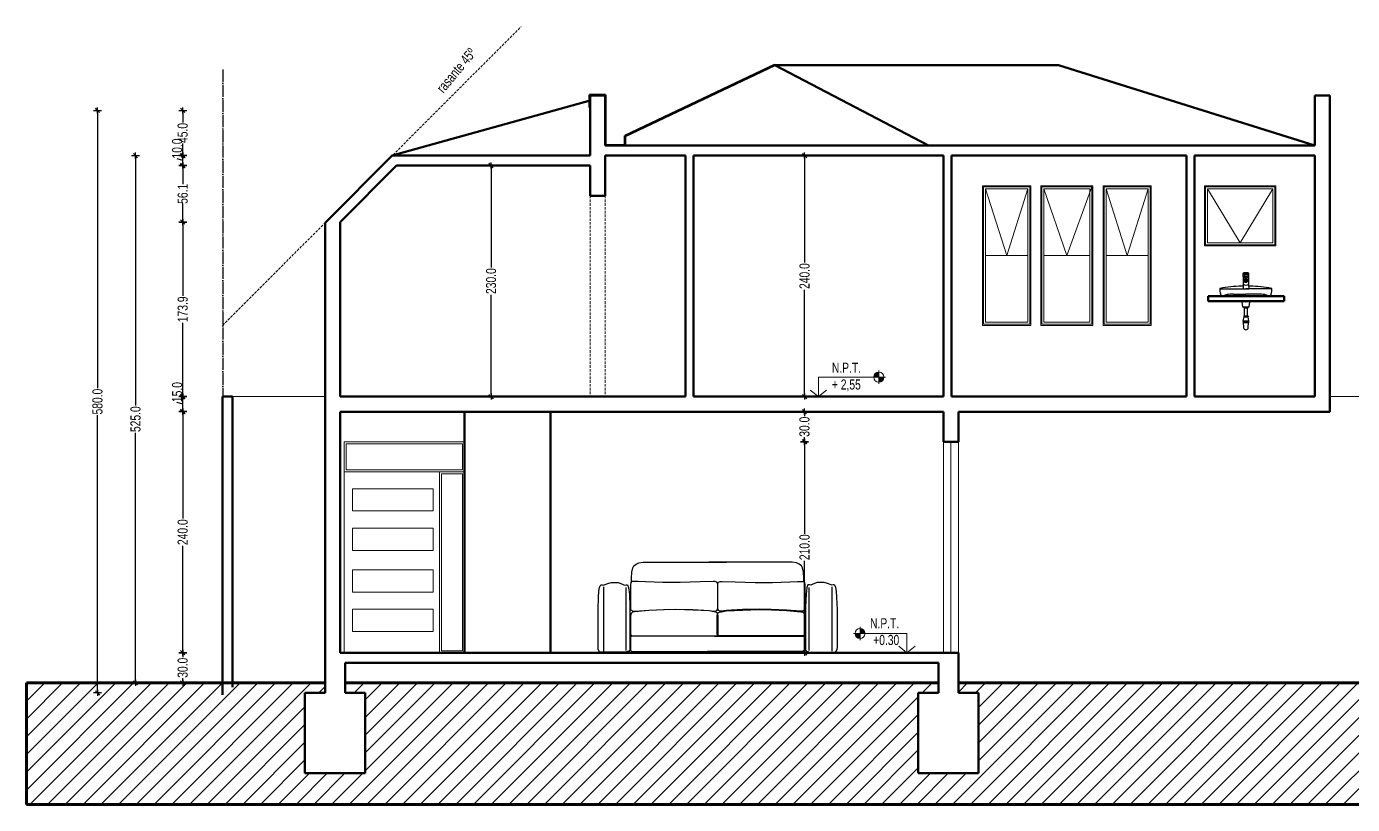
# Model space of a CAD drawing. Header units: centimetres. Extents: x 56177 to 99483, y 493 to 15482.
# Drawn here: x 73899 to 75220, y 5048 to 5823 of the extents above; entities that cross this region are included whole.
import ezdxf

# ---------------------------------------------------------------- set-up
doc = ezdxf.new("R2010")
doc.units = ezdxf.units.CM
doc.header["$MEASUREMENT"] = 0
doc.linetypes.add('ACAD_ISO04W100', pattern=[30, 24, -3, 0, -3])
doc.linetypes.add('HIDDEN', pattern=[0.375, 0.25, -0.125])
for name, color, linetype, lineweight in [('0.1', 253, 'Continuous', 13), ('0.1 COTAS', 52, 'Continuous', 13), ('0.15 PROYECCIONES', 6, 'HIDDEN', 15), ('0.15 TEXTOS', 212, 'Continuous', 20), ('0.2 VENTANAS', 2, 'Continuous', 20), ('0.5 MUROS', 1, 'Continuous', 50), ('0.8 TERRENO', 5, 'Continuous', 80)]:
    doc.layers.add(name, color=color, linetype=linetype, lineweight=lineweight)
doc.layers.add('0.10 EJES', color=120, linetype='ACAD_ISO04W100')
doc.layers.add('010_BLOQUES', color=250, linetype='Continuous')
doc.layers.add('0.12 MOBILIARIO BLOQUES', color=251, linetype='Continuous', lineweight=13, true_color=0x616161)
doc.layers.add('COLOR_ NARANJO', color=2, linetype='Continuous', true_color=0xffff14)
doc.styles.add('NICOLAS 2', font='swisscl.ttf')
doc.dimstyles.new('NICO CMS PEQUEÑAS', dxfattribs={"dimtxt": 10, "dimasz": 2, "dimexe": 0.18, "dimexo": 0.0625, "dimgap": 0.09, "dimtad": 0, "dimdec": 1, "dimzin": 0, "dimdsep": 46, "dimtxsty": 'NICOLAS 2', "dimblk": 'CRUZ2', "dimcen": 0.09, "dimse1": 1, "dimse2": 1, "dimclrd": 256, "dimclrt": 2, "dimadec": 0, "dimazin": 0, "dimtfac": 1, "dimtdec": 1, "dimtofl": 0, "dimtmove": 1, "dimatfit": 2, "dimldrblk": 'CRUZ2', "dimfxl": 1, "dimtolj": 1, "dimtzin": 0, "dimarcsym": 0})

# ---------------------------------------------------------------- blocks, each defined once
blk = doc.blocks.new('CRUZ2')
at = {"layer": 'COLOR_ NARANJO', "color": 8}
for p, q in [((-1.5, 0), (1.5, 0)), ((0, 2), (0, -2))]:
    blk.add_line(p, q, dxfattribs=at)
at = {"layer": 'COLOR_ NARANJO', "color": 4}
blk.add_lwpolyline([(-1.06, -1.06), (0, 0), (1.06, 1.06)], dxfattribs=at)
blk = doc.blocks.new('*D541')
at = {"layer": '0.1 COTAS', "lineweight": -2, "transparency": 16777216}
for p, q in [((74054.8, 5197.1), (74054.8, 5194.5)), ((74054.8, 5171.1), (74054.8, 5173.7))]:
    blk.add_line(p, q, dxfattribs=at)
at = {"layer": 'Defpoints', "color": 0, "transparency": 16777216}
for p in [(74054.8, 5199.1), (74211.6, 5199.1), (74196.6, 5169.1)]:
    blk.add_point(p, dxfattribs=at)
at = {"layer": '0.1 COTAS', "lineweight": -2, "transparency": 16777216, "xscale": 2, "yscale": 2, "zscale": 2}
for p, rotation in [((74054.8, 5199.1), 90), ((74054.8, 5169.1), 270)]:
    blk.add_blockref('CRUZ2', p, dxfattribs=dict(at, rotation=rotation))
at = {"layer": '0.1 COTAS', "color": 2, "transparency": 16777216, "insert": (74054.8, 5184.1), "char_height": 10, "attachment_point": 5, "rotation": 90, "style": 'NICOLAS 2'}
blk.add_mtext('\\A1;30.0', dxfattribs=at)
blk = doc.blocks.new('*D542')
at = {"layer": '0.1 COTAS', "lineweight": -2, "transparency": 16777216}
for p, q in [((74054.8, 5437.1), (74054.8, 5332.6)), ((74054.8, 5201.1), (74054.8, 5305.5))]:
    blk.add_line(p, q, dxfattribs=at)
at = {"layer": 'Defpoints', "color": 0, "transparency": 16777216}
for p in [(74054.8, 5439.1), (74211.6, 5439.1), (74211.6, 5199.1)]:
    blk.add_point(p, dxfattribs=at)
at = {"layer": '0.1 COTAS', "lineweight": -2, "transparency": 16777216, "xscale": 2, "yscale": 2, "zscale": 2}
for p, rotation in [((74054.8, 5439.1), 90), ((74054.8, 5199.1), 270)]:
    blk.add_blockref('CRUZ2', p, dxfattribs=dict(at, rotation=rotation))
at = {"layer": '0.1 COTAS', "color": 2, "transparency": 16777216, "insert": (74054.8, 5319.1), "char_height": 10, "attachment_point": 5, "rotation": 90, "style": 'NICOLAS 2'}
blk.add_mtext('\\A1;240.0', dxfattribs=at)
blk = doc.blocks.new('*D543')
at = {"layer": '0.1 COTAS', "lineweight": -2, "transparency": 16777216}
for p, q in [((74049.3, 5448.2), (74049.3, 5448.4)), ((74054.8, 5446.6), (74049.3, 5448.2)), ((74054.8, 5441.1), (74054.8, 5452.1))]:
    blk.add_line(p, q, dxfattribs=at)
at = {"layer": 'Defpoints', "color": 0, "transparency": 16777216}
for p in [(74054.8, 5454.1), (74211.6, 5454.1), (74211.6, 5439.1)]:
    blk.add_point(p, dxfattribs=at)
at = {"layer": '0.1 COTAS', "lineweight": -2, "transparency": 16777216, "xscale": 2, "yscale": 2, "zscale": 2}
for p, rotation in [((74054.8, 5454.1), 90), ((74054.8, 5439.1), 270)]:
    blk.add_blockref('CRUZ2', p, dxfattribs=dict(at, rotation=rotation))
at = {"layer": '0.1 COTAS', "color": 2, "transparency": 16777216, "insert": (74049.3, 5458.6), "char_height": 10, "attachment_point": 5, "rotation": 90, "style": 'NICOLAS 2'}
blk.add_mtext('\\A1;15.0', dxfattribs=at)
blk = doc.blocks.new('*D544')
at = {"layer": '0.1 COTAS', "lineweight": -2, "transparency": 16777216}
for p, q in [((74054.8, 5625.9), (74054.8, 5554.4)), ((74054.8, 5456.1), (74054.8, 5527.6))]:
    blk.add_line(p, q, dxfattribs=at)
at = {"layer": 'Defpoints', "color": 0, "transparency": 16777216}
for p in [(74054.8, 5627.9), (74211.6, 5627.9), (74211.6, 5454.1)]:
    blk.add_point(p, dxfattribs=at)
at = {"layer": '0.1 COTAS', "lineweight": -2, "transparency": 16777216, "xscale": 2, "yscale": 2, "zscale": 2}
for p, rotation in [((74054.8, 5627.9), 90), ((74054.8, 5454.1), 270)]:
    blk.add_blockref('CRUZ2', p, dxfattribs=dict(at, rotation=rotation))
at = {"layer": '0.1 COTAS', "color": 2, "transparency": 16777216, "insert": (74054.8, 5541), "char_height": 10, "attachment_point": 5, "rotation": 90, "style": 'NICOLAS 2'}
blk.add_mtext('\\A1;173.9', dxfattribs=at)
blk = doc.blocks.new('*D545')
at = {"layer": '0.1 COTAS', "lineweight": -2, "transparency": 16777216}
for p, q in [((74054.8, 5682.1), (74054.8, 5665.5)), ((74054.8, 5629.9), (74054.8, 5646.5))]:
    blk.add_line(p, q, dxfattribs=at)
at = {"layer": 'Defpoints', "color": 0, "transparency": 16777216}
for p in [(74054.8, 5684.1), (74267.8, 5684.1), (74211.6, 5627.9)]:
    blk.add_point(p, dxfattribs=at)
at = {"layer": '0.1 COTAS', "lineweight": -2, "transparency": 16777216, "xscale": 2, "yscale": 2, "zscale": 2}
for p, rotation in [((74054.8, 5684.1), 90), ((74054.8, 5627.9), 270)]:
    blk.add_blockref('CRUZ2', p, dxfattribs=dict(at, rotation=rotation))
at = {"layer": '0.1 COTAS', "color": 2, "transparency": 16777216, "insert": (74054.8, 5656), "char_height": 10, "attachment_point": 5, "rotation": 90, "style": 'NICOLAS 2'}
blk.add_mtext('\\A1;56.1', dxfattribs=at)
blk = doc.blocks.new('*D546')
at = {"layer": '0.1 COTAS', "lineweight": -2, "transparency": 16777216}
for p, q in [((74049.3, 5690.7), (74049.3, 5690.9)), ((74054.8, 5689.1), (74049.3, 5690.7)), ((74054.8, 5686.1), (74054.8, 5692.1))]:
    blk.add_line(p, q, dxfattribs=at)
at = {"layer": 'Defpoints', "color": 0, "transparency": 16777216}
for p in [(74054.8, 5694.1), (74263.6, 5694.1), (74267.8, 5684.1)]:
    blk.add_point(p, dxfattribs=at)
at = {"layer": '0.1 COTAS', "lineweight": -2, "transparency": 16777216, "xscale": 2, "yscale": 2, "zscale": 2}
for p, rotation in [((74054.8, 5694.1), 90), ((74054.8, 5684.1), 270)]:
    blk.add_blockref('CRUZ2', p, dxfattribs=dict(at, rotation=rotation))
at = {"layer": '0.1 COTAS', "color": 2, "transparency": 16777216, "insert": (74049.3, 5701.1), "char_height": 10, "attachment_point": 5, "rotation": 90, "style": 'NICOLAS 2'}
blk.add_mtext('\\A1;10.0', dxfattribs=at)
blk = doc.blocks.new('*D547')
at = {"layer": '0.1 COTAS', "lineweight": -2, "transparency": 16777216}
for p, q in [((74054.8, 5737.1), (74054.8, 5727)), ((74054.8, 5696.1), (74054.8, 5706.1))]:
    blk.add_line(p, q, dxfattribs=at)
at = {"layer": 'Defpoints', "color": 0, "transparency": 16777216}
for p in [(74054.8, 5739.1), (74460.6, 5739.1), (74263.6, 5694.1)]:
    blk.add_point(p, dxfattribs=at)
at = {"layer": '0.1 COTAS', "lineweight": -2, "transparency": 16777216, "xscale": 2, "yscale": 2, "zscale": 2}
for p, rotation in [((74054.8, 5739.1), 90), ((74054.8, 5694.1), 270)]:
    blk.add_blockref('CRUZ2', p, dxfattribs=dict(at, rotation=rotation))
at = {"layer": '0.1 COTAS', "color": 2, "transparency": 16777216, "insert": (74054.8, 5716.6), "char_height": 10, "attachment_point": 5, "rotation": 90, "style": 'NICOLAS 2'}
blk.add_mtext('\\A1;45.0', dxfattribs=at)
blk = doc.blocks.new('*D548')
at = {"layer": '0.1 COTAS', "lineweight": -2, "transparency": 16777216}
for p, q in [((73969.9, 5737.1), (73969.9, 5462.6)), ((73969.9, 5161.1), (73969.9, 5435.5))]:
    blk.add_line(p, q, dxfattribs=at)
at = {"layer": 'Defpoints', "color": 0, "transparency": 16777216}
for p in [(73969.9, 5739.1), (74460.6, 5739.1), (74196.6, 5159.1)]:
    blk.add_point(p, dxfattribs=at)
at = {"layer": '0.1 COTAS', "lineweight": -2, "transparency": 16777216, "xscale": 2, "yscale": 2, "zscale": 2}
for p, rotation in [((73969.9, 5739.1), 90), ((73969.9, 5159.1), 270)]:
    blk.add_blockref('CRUZ2', p, dxfattribs=dict(at, rotation=rotation))
at = {"layer": '0.1 COTAS', "color": 2, "transparency": 16777216, "insert": (73969.9, 5449.1), "char_height": 10, "attachment_point": 5, "rotation": 90, "style": 'NICOLAS 2'}
blk.add_mtext('\\A1;580.0', dxfattribs=at)
blk = doc.blocks.new('*D549')
at = {"layer": '0.1 COTAS', "lineweight": -2, "transparency": 16777216}
for p, q in [((74007.8, 5692.1), (74007.8, 5445.1)), ((74007.8, 5171.1), (74007.8, 5418))]:
    blk.add_line(p, q, dxfattribs=at)
at = {"layer": 'Defpoints', "color": 0, "transparency": 16777216}
for p in [(74007.8, 5694.1), (74460.6, 5694.1), (74196.6, 5169.1)]:
    blk.add_point(p, dxfattribs=at)
at = {"layer": '0.1 COTAS', "lineweight": -2, "transparency": 16777216, "xscale": 2, "yscale": 2, "zscale": 2}
for p, rotation in [((74007.8, 5694.1), 90), ((74007.8, 5169.1), 270)]:
    blk.add_blockref('CRUZ2', p, dxfattribs=dict(at, rotation=rotation))
at = {"layer": '0.1 COTAS', "color": 2, "transparency": 16777216, "insert": (74007.8, 5431.6), "char_height": 10, "attachment_point": 5, "rotation": 90, "style": 'NICOLAS 2'}
blk.add_mtext('\\A1;525.0', dxfattribs=at)
blk = doc.blocks.new('*D552')
at = {"layer": '0.1 COTAS', "lineweight": -2, "transparency": 16777216}
for p, q in [((74674.3, 5407.1), (74674.3, 5317.6)), ((74674.3, 5201.1), (74674.3, 5290.5))]:
    blk.add_line(p, q, dxfattribs=at)
at = {"layer": 'Defpoints', "color": 0, "transparency": 16777216}
for p in [(74674.3, 5409.1), (74812.6, 5409.1), (74827.6, 5199.1)]:
    blk.add_point(p, dxfattribs=at)
at = {"layer": '0.1 COTAS', "lineweight": -2, "transparency": 16777216, "xscale": 2, "yscale": 2, "zscale": 2}
for p, rotation in [((74674.3, 5409.1), 90), ((74674.3, 5199.1), 270)]:
    blk.add_blockref('CRUZ2', p, dxfattribs=dict(at, rotation=rotation))
at = {"layer": '0.1 COTAS', "color": 2, "transparency": 16777216, "insert": (74674.3, 5304.1), "char_height": 10, "attachment_point": 5, "rotation": 90, "style": 'NICOLAS 2'}
blk.add_mtext('\\A1;210.0', dxfattribs=at)
blk = doc.blocks.new('*D553')
at = {"layer": '0.1 COTAS', "lineweight": -2, "transparency": 16777216}
for p, q in [((74674.3, 5692.1), (74674.3, 5587.6)), ((74674.3, 5456.1), (74674.3, 5560.5))]:
    blk.add_line(p, q, dxfattribs=at)
at = {"layer": 'Defpoints', "color": 0, "transparency": 16777216}
for p in [(74674.3, 5694.1), (74674.3, 5694.1), (74674.3, 5454.1)]:
    blk.add_point(p, dxfattribs=at)
at = {"layer": '0.1 COTAS', "lineweight": -2, "transparency": 16777216, "xscale": 2, "yscale": 2, "zscale": 2}
for p, rotation in [((74674.3, 5694.1), 90), ((74674.3, 5454.1), 270)]:
    blk.add_blockref('CRUZ2', p, dxfattribs=dict(at, rotation=rotation))
at = {"layer": '0.1 COTAS', "color": 2, "transparency": 16777216, "insert": (74674.3, 5574.1), "char_height": 10, "attachment_point": 5, "rotation": 90, "style": 'NICOLAS 2'}
blk.add_mtext('\\A1;240.0', dxfattribs=at)
blk = doc.blocks.new('*D554')
at = {"layer": '0.1 COTAS', "lineweight": -2, "transparency": 16777216}
for p, q in [((74362, 5682.1), (74362, 5582.6)), ((74362, 5456.1), (74362, 5555.5))]:
    blk.add_line(p, q, dxfattribs=at)
at = {"layer": 'Defpoints', "color": 0, "transparency": 16777216}
for p in [(74343.6, 5684.1), (74362, 5684.1), (74343.6, 5454.1)]:
    blk.add_point(p, dxfattribs=at)
at = {"layer": '0.1 COTAS', "lineweight": -2, "transparency": 16777216, "xscale": 2, "yscale": 2, "zscale": 2}
for p, rotation in [((74362, 5684.1), 90), ((74362, 5454.1), 270)]:
    blk.add_blockref('CRUZ2', p, dxfattribs=dict(at, rotation=rotation))
at = {"layer": '0.1 COTAS', "color": 2, "transparency": 16777216, "insert": (74362, 5569.1), "char_height": 10, "attachment_point": 5, "rotation": 90, "style": 'NICOLAS 2'}
blk.add_mtext('\\A1;230.0', dxfattribs=at)
blk = doc.blocks.new('FRONTE')
at = {"linetype": 'Continuous', "flags": 128}
for points in [[(-85.1, 70.1), (-85.1, 73.5), (-84.9, 79.5), (-83.9, 83.8), (-82.9, 85.8), (-80.5, 87.5), (-77.7, 88.7), (-73.6, 89.3), (9.4, 89.3)], [(86.5, 70.1), (86.5, 73.5), (86.3, 79.5), (85.3, 83.8), (84.3, 85.8), (81.9, 87.5), (79.1, 88.7), (75, 89.3), (-8, 89.3)], [(-113, 64.9), (-113, 0.8)], [(-90.4, 1.3), (-90.4, 64.3)], [(91.8, 1.3), (91.8, 64.3)], [(114.4, 64.9), (114.4, 0.8)], [(4.1, 15.7), (-84.8, 15.7), (-85.6, 15.5), (-86.3, 14.6), (-86.3, 2.8), (-86.1, 2), (-85.6, 0.9), (-84.6, 0.6), (-82.7, 0.4), (11, 0.4)], [(-2.7, 15.7), (86.2, 15.7), (87, 15.5), (87.7, 14.6), (87.7, 2.8), (87.5, 2), (87, 0.9), (86, 0.6), (84.1, 0.4), (-9.6, 0.4)]]:
    blk.add_lwpolyline(points, dxfattribs=at)
for points in [[(-90.7, -0.1), (-114.9, -0.1), (-116.9, 0.1), (-117.8, 1.1), (-118.3, 2.8), (-118.5, 4.5), (-118.5, 42.2), (-118, 54.3), (-117.8, 60.5), (-117.1, 64.1), (-116.3, 65.8), (-115.4, 66.8), (-114.4, 66.8), (-113.5, 66.5), (-112.5, 66.7), (-108.7, 68.2), (-105.5, 69.1), (-102, 69.2), (-98.3, 69.1), (-95.9, 68.2), (-93.3, 67), (-92.1, 66.5), (-90.6, 66.8), (-89.2, 66.7), (-88.2, 64.1), (-87.3, 57.4), (-86.8, 44.8), (-86.8, 5.7), (-86.8, 2.7), (-87.1, 1.5), (-87.8, 0.6), (-89, 0.3)], [(-3.7, 70.3), (-16.8, 69.7), (-36.6, 69.1), (-53.8, 69.2), (-71.2, 69.7), (-78.8, 70.1), (-83, 70.3), (-85.1, 70.1), (-85.8, 69.1), (-86.1, 66.7), (-86.1, 44.4), (-86, 42), (-85.3, 41.5), (-84.1, 40.5), (-82, 40.6), (-67.8, 41.7), (-52.7, 42.4), (-40.9, 42.7), (-24.1, 42.4), (-7.7, 41.3), (-2.9, 40.6), (-1.4, 40.6), (-0.2, 41.3), (0.7, 42.9), (0.7, 65.3), (0.7, 68.2), (-0.2, 69.6), (-1.7, 70.3)], [(5.2, 70.3), (18.2, 69.7), (38, 69.1), (55.2, 69.2), (72.6, 69.7), (80.2, 70.1), (84.4, 70.3), (86.5, 70.1), (87.2, 69.1), (87.5, 66.7), (87.5, 44.4), (87.4, 42), (86.7, 41.5), (85.5, 40.5), (83.4, 40.6), (69.2, 41.7), (54.1, 42.4), (42.3, 42.7), (25.5, 42.4), (9.1, 41.3), (4.3, 40.6), (2.8, 40.6), (1.6, 41.3), (0.7, 42.9), (0.7, 65.3), (0.7, 68.2), (1.6, 69.6), (3.1, 70.3)], [(92.2, -0.1), (116.3, -0.1), (118.4, 0.1), (119.2, 1.1), (119.7, 2.8), (119.9, 4.5), (119.9, 42.2), (119.4, 54.3), (119.2, 60.5), (118.5, 64.1), (117.7, 65.8), (116.8, 66.8), (115.8, 66.8), (114.9, 66.5), (113.9, 66.7), (110.1, 68.2), (106.9, 69.1), (103.5, 69.2), (99.7, 69.1), (97.3, 68.2), (94.7, 67), (93.5, 66.5), (92, 66.8), (90.6, 66.7), (89.6, 64.1), (88.7, 57.4), (88.2, 44.8), (88.2, 5.7), (88.2, 2.7), (88.6, 1.5), (89.2, 0.6), (90.4, 0.3)], [(1.2, 17.4), (1.2, 35.7), (0.9, 37.9), (0.2, 38.9), (-1.2, 39.6), (-3.1, 40.1), (-7.9, 40.8), (-24, 41.7), (-41.1, 42.2), (-52.9, 42), (-67.8, 41.2), (-82.2, 40), (-84.2, 39.5), (-85.4, 38.3), (-86, 36), (-86, 17.9), (-85.6, 16.7), (-84.6, 16.2), (-0.5, 16.2), (0.5, 16.7)], [(0.2, 17.4), (0.2, 35.7), (0.5, 37.9), (1.2, 38.9), (2.6, 39.6), (4.5, 40.1), (9.3, 40.8), (25.4, 41.7), (42.5, 42.2), (54.3, 42), (69.2, 41.2), (83.6, 40), (85.6, 39.5), (86.8, 38.3), (87.4, 36), (87.4, 17.9), (87, 16.7), (86, 16.2), (1.9, 16.2), (0.9, 16.7)]]:
    blk.add_lwpolyline(points, close=True, dxfattribs=at)
blk = doc.blocks.new('5-canapé 2pl-face')
at = {"linetype": 'Continuous'}
blk.add_blockref('FRONTE', (0, -0.4), dxfattribs=at)
blk = doc.blocks.new('*D576')
at = {"layer": '0.1 COTAS', "lineweight": -2, "transparency": 16777216}
for p, q in [((74674.2, 5437.1), (74674.2, 5434.5)), ((74674.2, 5411.1), (74674.2, 5413.7))]:
    blk.add_line(p, q, dxfattribs=at)
at = {"layer": 'Defpoints', "color": 0, "transparency": 16777216}
for p in [(74674.2, 5439.1), (74812.6, 5439.1), (74812.6, 5409.1)]:
    blk.add_point(p, dxfattribs=at)
at = {"layer": '0.1 COTAS', "lineweight": -2, "transparency": 16777216, "xscale": 2, "yscale": 2, "zscale": 2}
for p, rotation in [((74674.2, 5439.1), 90), ((74674.2, 5409.1), 270)]:
    blk.add_blockref('CRUZ2', p, dxfattribs=dict(at, rotation=rotation))
at = {"layer": '0.1 COTAS', "color": 2, "transparency": 16777216, "insert": (74674.2, 5424.1), "char_height": 10, "attachment_point": 5, "rotation": 90, "style": 'NICOLAS 2'}
blk.add_mtext('\\A1;30.0', dxfattribs=at)

msp = doc.modelspace()

# ---------------------------------------------------------------- hatches: boundary and pattern name
at = {"layer": '0.1'}
h = msp.add_hatch(dxfattribs=at)
h.set_pattern_fill('ANSI31', color=256, scale=100, style=0)
h.paths.add_polyline_path([(76148.06, 5047.99), (76148.06, 5169.05), (76022.61, 5169.05), (76022.61, 5159.05), (76042.61, 5159.05), (76042.61, 5059.05), (75982.61, 5059.05), (75982.61, 5159.05), (76002.61, 5159.05), (76002.61, 5169.05), (75386.61, 5169.05), (75386.61, 5159.05), (75406.61, 5159.05), (75406.61, 5059.05), (75346.61, 5059.05), (75346.61, 5159.05), (75366.61, 5159.05), (75366.61, 5169.05), (74827.61, 5169.05), (74827.61, 5159.05), (74847.61, 5159.05), (74847.61, 5079.05), (74787.61, 5079.05), (74787.61, 5159.05), (74807.61, 5159.05), (74807.61, 5169.05), (74216.61, 5169.05), (74216.61, 5159.05), (74236.61, 5159.05), (74236.61, 5079.05), (74176.61, 5079.05), (74176.61, 5159.05), (74196.61, 5159.05), (74196.61, 5169.05), (73899.21, 5169.05), (73899.21, 5047.99)])
at = {"layer": '0.15 TEXTOS'}
h = msp.add_hatch(color=256, dxfattribs=at)
h.paths.add_polyline_path([(74748.29, 5473.45), (74743.29, 5473.45, -0.4142136), (74748.29, 5478.45)])
h.paths.add_polyline_path([(74748.29, 5468.45), (74748.29, 5473.45), (74753.29, 5473.45, -0.4142136)])
h = msp.add_hatch(color=256, dxfattribs=at)
h.paths.add_polyline_path([(74729.53, 5218.22), (74734.53, 5218.22, 0.4142136), (74729.53, 5223.22)])
h.paths.add_polyline_path([(74729.53, 5213.22), (74729.53, 5218.22), (74724.53, 5218.22, 0.4142136)])

# ---------------------------------------------------------------- linework, layer by layer
at = {"layer": '0.10 EJES', "ltscale": 0.5}
msp.add_line((74094.61, 5779.63), (74094.61, 5157.13), dxfattribs=at)
at = {"layer": '0.12 MOBILIARIO BLOQUES'}
for p, q in [((74851.61, 5664.05), (74851.61, 5525.05)), ((74851.61, 5664.05), (74899.61, 5664.05)), ((74875.61, 5594.55), (74854.61, 5661.05)), ((74875.61, 5594.55), (74896.61, 5661.05)), ((74899.61, 5664.05), (74899.61, 5525.05)), ((74961.61, 5664.05), (74909.61, 5664.05)), ((74909.61, 5664.05), (74909.61, 5525.05)), ((74935.61, 5594.55), (74912.61, 5661.05)), ((74935.61, 5594.55), (74960.61, 5663.05)), ((74961.61, 5664.05), (74961.61, 5525.05)), ((75019.61, 5664.05), (74971.61, 5664.05)), ((74971.61, 5664.05), (74971.61, 5525.05)), ((74995.61, 5594.55), (74974.61, 5661.05)), ((74995.61, 5594.55), (75016.61, 5661.05)), ((75019.61, 5664.05), (75019.61, 5525.05)), ((75072.61, 5664.05), (75072.61, 5604.05)), ((75072.61, 5664.05), (75143.61, 5664.05)), ((75075.61, 5661.05), (75108.11, 5607.05)), ((75108.11, 5607.05), (75140.61, 5661.05)), ((75143.61, 5664.05), (75143.61, 5604.05)), ((75072.61, 5604.05), (75143.61, 5604.05)), ((74896.61, 5594.55), (74854.61, 5594.55)), ((74958.61, 5594.55), (74912.61, 5594.55)), ((75016.61, 5594.55), (74974.61, 5594.55)), ((74899.61, 5525.05), (74851.61, 5525.05)), ((74961.61, 5525.05), (74909.61, 5525.05)), ((75019.61, 5525.05), (74971.61, 5525.05)), ((74104.5, 5454.05), (74196.61, 5454.05)), ((75197.61, 5454.05), (75366.61, 5454.05)), ((74335.61, 5409.05), (74215.61, 5409.05)), ((74215.61, 5409.05), (74215.61, 5199.05)), ((74335.61, 5409.05), (74335.61, 5199.05)), ((74335.61, 5379.05), (74215.61, 5379.05)), ((74310.61, 5379.05), (74310.61, 5199.05))]:
    msp.add_line(p, q, dxfattribs=at)
for points in [[(74852.61, 5663.05), (74898.61, 5663.05), (74898.61, 5526.05), (74852.61, 5526.05)], [(74854.61, 5661.05), (74896.61, 5661.05), (74896.61, 5528.05), (74854.61, 5528.05)], [(74960.61, 5663.05), (74910.61, 5663.05), (74910.61, 5526.05), (74960.61, 5526.05)], [(74958.61, 5661.05), (74912.61, 5661.05), (74912.61, 5528.05), (74958.61, 5528.05)], [(74972.61, 5663.05), (75018.61, 5663.05), (75018.61, 5526.05), (74972.61, 5526.05)], [(74974.61, 5661.05), (75016.61, 5661.05), (75016.61, 5528.05), (74974.61, 5528.05)], [(75073.61, 5663.05), (75142.61, 5663.05), (75142.61, 5605.05), (75073.61, 5605.05)], [(75075.61, 5661.05), (75140.61, 5661.05), (75140.61, 5607.05), (75075.61, 5607.05)], [(74217.61, 5407.05), (74333.61, 5407.05), (74333.61, 5381.05), (74217.61, 5381.05)], [(74333.61, 5377.05), (74312.61, 5377.05), (74312.61, 5201.05), (74333.61, 5201.05)], [(74304.28, 5362.42), (74223.96, 5362.42), (74223.96, 5340.19), (74304.28, 5340.19)], [(74304.28, 5323.24), (74223.96, 5323.24), (74223.96, 5301.01), (74304.28, 5301.01)], [(74304.28, 5281.66), (74223.96, 5281.66), (74223.96, 5259.43), (74304.28, 5259.43)], [(74304.28, 5242.39), (74223.96, 5242.39), (74223.96, 5220.16), (74304.28, 5220.16)]]:
    msp.add_lwpolyline(points, close=True, dxfattribs=at)
at = {"layer": '0.15 PROYECCIONES', "ltscale": 10}
for p, q in [((74094.61, 5525.05), (74392.12, 5822.57)), ((74460.61, 5654.05), (74460.61, 5454.05)), ((74475.61, 5654.05), (74475.61, 5454.05))]:
    msp.add_line(p, q, dxfattribs=at)
at = {"layer": '0.15 TEXTOS'}
for p, q in [((74754.79, 5473.45), (74688.11, 5473.45)), ((74688.11, 5473.45), (74688.11, 5454.05)), ((74748.29, 5466.95), (74748.29, 5479.95)), ((74688.11, 5454.05), (74679.98, 5460.51)), ((74688.11, 5454.05), (74696.25, 5460.51)), ((74723.03, 5218.22), (74776.3, 5218.22)), ((74729.53, 5211.72), (74729.53, 5224.72)), ((74776.3, 5218.22), (74776.3, 5199.05)), ((74776.3, 5199.05), (74768.17, 5205.51)), ((74776.3, 5199.05), (74784.44, 5205.51))]:
    msp.add_line(p, q, dxfattribs=at)
for centre in [(74748.29, 5473.45), (74729.53, 5218.22)]:
    msp.add_circle(centre, 5, dxfattribs=at)
at = {"layer": '0.2 VENTANAS'}
for p, q in [((74812.61, 5409.05), (74812.61, 5199.05)), ((74820.11, 5409.05), (74820.11, 5199.05)), ((74827.61, 5409.05), (74827.61, 5199.05))]:
    msp.add_line(p, q, dxfattribs=at)
at = {"layer": '0.5 MUROS', "ltscale": 10}
for p, q in [((74644.4, 5784.51), (74495.18, 5713.87)), ((74644.61, 5784.05), (74495.61, 5713.52)), ((74644.61, 5784.05), (74797.61, 5704.05)), ((74927.11, 5784.05), (74644.61, 5784.05)), ((74927.11, 5784.05), (75182.61, 5704.05)), ((74460.61, 5749.05), (74263.61, 5694.05)), ((74460.11, 5754.55), (74476.11, 5754.55)), ((74460.11, 5754.55), (74460.11, 5741.93)), ((74460.51, 5754.05), (74460.51, 5754.05)), ((74460.61, 5754.05), (74460.61, 5694.05)), ((74460.61, 5754.05), (74475.61, 5754.05)), ((74460.61, 5754.05), (74460.61, 5741.93)), ((74475.61, 5754.05), (74475.61, 5704.05)), ((74475.61, 5704.05), (74475.61, 5754.05)), ((74476.11, 5704.55), (74476.11, 5754.55)), ((75197.61, 5754.05), (75182.61, 5754.05)), ((75182.61, 5754.05), (75182.61, 5704.05)), ((75197.61, 5754.05), (75197.61, 5439.05)), ((74495.18, 5713.87), (74495.18, 5704.55)), ((74495.61, 5713.52), (74495.61, 5704.05)), ((74196.61, 5627.05), (74263.61, 5694.05)), ((74460.61, 5694.05), (74263.61, 5694.05)), ((74475.61, 5704.05), (75182.61, 5704.05)), ((74555.61, 5694.05), (74475.61, 5694.05)), ((74475.61, 5694.05), (74475.61, 5654.05)), ((74495.18, 5704.55), (74476.11, 5704.55)), ((74555.61, 5694.05), (74555.61, 5454.05)), ((74812.61, 5694.05), (74563.61, 5694.05)), ((74563.61, 5694.05), (74563.61, 5454.05)), ((74812.61, 5694.05), (74812.61, 5454.05)), ((75054.61, 5694.05), (74820.61, 5694.05)), ((74820.61, 5694.05), (74820.61, 5454.05)), ((75054.61, 5694.05), (75054.61, 5454.05)), ((75182.61, 5694.05), (75062.61, 5694.05)), ((75062.61, 5694.05), (75062.61, 5454.05)), ((75182.61, 5694.05), (75182.61, 5454.05)), ((74211.61, 5627.91), (74267.75, 5684.05)), ((74460.61, 5684.05), (74267.75, 5684.05)), ((74460.61, 5684.05), (74460.61, 5654.05)), ((74475.61, 5654.05), (74460.61, 5654.05)), ((74196.61, 5627.05), (74196.61, 5159.05)), ((74211.61, 5627.91), (74211.61, 5454.05)), ((75137.49, 5554.05), (75076.48, 5554.05)), ((75076.48, 5554.05), (75076.48, 5549.05)), ((75120.38, 5549.05), (75076.48, 5549.05)), ((75152.12, 5549.05), (75120.38, 5549.05)), ((75152.12, 5554.05), (75137.49, 5554.05)), ((75152.12, 5554.05), (75152.12, 5549.05)), ((74104.5, 5454.05), (74094.5, 5454.05)), ((74094.5, 5454.05), (74094.5, 5157.25)), ((74104.5, 5454.05), (74104.5, 5164.92)), ((74475.61, 5454.05), (74211.61, 5454.05)), ((74555.61, 5454.05), (74475.61, 5454.05)), ((74812.61, 5454.05), (74563.61, 5454.05)), ((75054.61, 5454.05), (74820.61, 5454.05)), ((75182.61, 5454.05), (75062.61, 5454.05)), ((74460.61, 5439.05), (74211.61, 5439.05)), ((74211.61, 5439.05), (74211.61, 5199.05)), ((74335.61, 5199.05), (74335.61, 5439.05)), ((74421.11, 5439.05), (74421.11, 5199.05)), ((74812.61, 5439.05), (74460.61, 5439.05)), ((74812.61, 5409.05), (74812.61, 5439.05)), ((75197.61, 5439.05), (74827.61, 5439.05)), ((74827.61, 5409.05), (74827.61, 5439.05)), ((74827.61, 5409.05), (74812.61, 5409.05)), ((74827.61, 5199.05), (74211.61, 5199.05)), ((74335.61, 5199.05), (74215.61, 5199.05)), ((74827.61, 5199.05), (74827.61, 5159.05)), ((74216.61, 5189.05), (74216.61, 5159.05)), ((74216.61, 5189.05), (74807.61, 5189.05)), ((74807.61, 5189.05), (74807.61, 5159.05)), ((74176.61, 5159.05), (74176.61, 5079.05)), ((74176.61, 5159.05), (74196.61, 5159.05)), ((74216.61, 5159.05), (74236.61, 5159.05)), ((74236.61, 5159.05), (74236.61, 5079.05)), ((74787.61, 5159.05), (74787.61, 5079.05)), ((74787.61, 5159.05), (74807.61, 5159.05)), ((74827.61, 5159.05), (74847.61, 5159.05)), ((74847.61, 5159.05), (74847.61, 5079.05)), ((74176.61, 5079.05), (74236.61, 5079.05)), ((74787.61, 5079.05), (74847.61, 5079.05))]:
    msp.add_line(p, q, dxfattribs=at)
at = {"layer": '0.8 TERRENO'}
for p, q in [((73899.21, 5047.99), (73899.21, 5169.05)), ((74196.61, 5169.05), (73899.21, 5169.05)), ((74807.61, 5169.05), (74216.61, 5169.05)), ((75366.61, 5169.05), (74827.61, 5169.05)), ((76148.06, 5047.99), (73899.21, 5047.99))]:
    msp.add_line(p, q, dxfattribs=at)
at = {"layer": '010_BLOQUES'}
for p, q in [((75112.16, 5575.17), (75112.16, 5575.68)), ((75115.38, 5574.87), (75112.46, 5574.87)), ((75112.92, 5576.87), (75112.92, 5576.67)), ((75112.92, 5576.67), (75112.92, 5575.88)), ((75114.92, 5576.87), (75114.92, 5576.67)), ((75114.92, 5576.67), (75114.92, 5575.88)), ((75115.68, 5575.68), (75115.68, 5575.17)), ((75088.41, 5561.51), (75113.92, 5561.51)), ((75111.12, 5563.96), (75111.12, 5561.51)), ((75111.12, 5561.51), (75116.72, 5561.51)), ((75111.22, 5573.35), (75111.22, 5573.15)), ((75112.77, 5569.06), (75112.77, 5568.3)), ((75113.92, 5572.42), (75113.92, 5572.52)), ((75139.43, 5561.51), (75113.92, 5561.51)), ((75115.07, 5569.06), (75115.07, 5568.3)), ((75116.62, 5573.35), (75116.62, 5573.15)), ((75116.72, 5563.96), (75116.72, 5561.51)), ((75101.43, 5556.14), (75113.92, 5556.14)), ((75126.4, 5556.14), (75113.92, 5556.14)), ((75111.72, 5543.41), (75116.12, 5543.41)), ((75111.72, 5543.12), (75116.12, 5543.12)), ((75111.72, 5542.78), (75111.72, 5543.12)), ((75111.72, 5542.78), (75116.12, 5542.78)), ((75112.32, 5542.41), (75115.52, 5542.41)), ((75116.12, 5542.78), (75116.12, 5543.12)), ((75110.92, 5529.51), (75116.92, 5529.51)), ((75111.03, 5528.71), (75116.8, 5528.71)), ((75111.44, 5527.71), (75116.3, 5527.71)), ((75111.72, 5534.04), (75111.72, 5533.7)), ((75111.72, 5534.04), (75116.12, 5534.04)), ((75111.72, 5533.7), (75116.12, 5533.7)), ((75111.77, 5533.41), (75116.07, 5533.41)), ((75112.32, 5534.41), (75115.52, 5534.41)), ((75116.12, 5534.04), (75116.12, 5533.7))]:
    msp.add_line(p, q, dxfattribs=at)
for points in [[(75137.34, 5554.05, 0.2036601), (75139.23, 5556.26, 0.0871939), (75139.91, 5561.36, 0.3387951), (75139.53, 5561.82, 0.0486078), (75118.13, 5563.93, 0.0022613), (75116.72, 5563.96), (75116.72, 5573.15, 0.2364788), (75116.62, 5573.35), (75116.62, 5573.96, 0.0174569), (75116.52, 5574.14, 0.4619525), (75116.82, 5574.37), (75116.82, 5576.67, 0.2586095), (75116.7, 5576.89, 0.0764605), (75115.97, 5577.21, 0.0366358), (75115.11, 5577.36, 0.0267088), (75113.92, 5577.43, 0.0267088), (75112.72, 5577.36, 0.0366358), (75111.87, 5577.21, 0.0764605), (75111.14, 5576.89, 0.2586095), (75111.02, 5576.67), (75111.02, 5574.37, 0.4619525), (75111.31, 5574.14, 0.0174569), (75111.22, 5573.96), (75111.22, 5573.35, 0.2364788), (75111.12, 5573.15), (75111.12, 5563.96, 0.0022613), (75109.7, 5563.93, 0.0486078), (75088.31, 5561.82, 0.3387951), (75087.92, 5561.36, 0.0871939), (75088.6, 5556.26, 0.2036601), (75090.49, 5554.05)], [(75112.27, 5575.34, 0.0186408), (75112.72, 5575.27, 0.025972), (75113.92, 5575.21, 0.025972), (75115.11, 5575.27, 0.0186408), (75115.56, 5575.34, 0.0749945)], [(75114.92, 5576.87, 0.2580762), (75114.87, 5576.95, 0.0766916), (75114.62, 5577.06, 0.0367881), (75114.33, 5577.11, 0.0268269), (75113.92, 5577.13, 0.0268269), (75113.51, 5577.11, 0.0367881), (75113.21, 5577.06, 0.0766916), (75112.96, 5576.95, 0.2580762), (75112.92, 5576.87, 0.2580762)], [(75112.92, 5576.67, 0.0217472), (75113.92, 5576.63, 0.0217472), (75114.92, 5576.67, 0.0356834)], [(75112.92, 5576.47, 0.0217472), (75113.92, 5576.43, 0.0217472), (75114.92, 5576.47, 0.0356834)], [(75116.04, 5576.16, 0.0693042), (75116.7, 5576.46, 0.2586095), (75116.82, 5576.67, 0.2586095)], [(75111.12, 5573.15, 0.2581297), (75111.23, 5572.94, 0.0766685), (75111.94, 5572.63, 0.0367728), (75112.76, 5572.48, 0.0268151), (75113.92, 5572.42, 0.0268151), (75115.07, 5572.48, 0.0367728), (75115.9, 5572.63, 0.0766685), (75116.6, 5572.94, 0.2581297), (75116.72, 5573.15, 0.2364788)], [(75111.22, 5573.15, 0.2712124), (75111.32, 5572.97, 0.0708721), (75112.01, 5572.71, 0.0331166), (75112.8, 5572.58, 0.0240039), (75113.92, 5572.52, 0.0240039), (75115.03, 5572.58, 0.0331166), (75115.83, 5572.71, 0.0708721), (75116.51, 5572.97, 0.2712124), (75116.62, 5573.15, 0.2712124)], [(75113.94, 5573.28, -0.027391), (75112.83, 5573.34, -0.0375134), (75112.03, 5573.49, -0.0777805), (75111.35, 5573.79, -0.2555494), (75111.24, 5573.99, -0.2555494)], [(75111.28, 5574.09, 0.0587855), (75111.87, 5573.87, 0.0356834), (75112.72, 5573.71, 0.025972), (75113.92, 5573.65, 0.025972), (75115.11, 5573.71, 0.0356834), (75115.97, 5573.87, 0.0587855), (75116.55, 5574.09, 0.2619678)], [(75115.07, 5568.64, 0.0075062), (75115.15, 5568.67, 0.0864473), (75115.58, 5568.89, 0.2343602), (75115.67, 5569.06, 0.2343602), (75115.58, 5569.23, 0.0864473), (75115.15, 5569.45, 0.0438659), (75114.63, 5569.56, 0.0324342), (75113.92, 5569.61, 0.0324342), (75113.2, 5569.56, 0.0438659), (75112.68, 5569.45, 0.0864473), (75112.25, 5569.23, 0.2343602), (75112.17, 5569.06, 0.2343602)], [(75112.17, 5569.06, 0.2343602), (75112.25, 5568.89, 0.0864473), (75112.68, 5568.67, 0.0075062), (75112.77, 5568.64, 0.0324342)], [(75113.92, 5569.41, 0.0318374), (75113.44, 5569.38, 0.0431272), (75113.1, 5569.31, 0.0855198), (75112.82, 5569.17, 0.2367394), (75112.77, 5569.06, 0.2367394)], [(75113.9, 5573.28, 0.027391), (75115.01, 5573.34, 0.0375134), (75115.81, 5573.49, 0.0777805), (75116.48, 5573.79, 0.2555494), (75116.6, 5573.99, 0.2555494)], [(75115.07, 5569.06, 0.2367394), (75115.01, 5569.17, 0.0855198), (75114.73, 5569.31, 0.0431272), (75114.39, 5569.38, 0.0318374), (75113.92, 5569.41, 0.0318374)], [(75109.15, 5548.82, -0.3414718), (75110.03, 5547.97), (75110.67, 5543.41), (75111.72, 5543.41), (75111.72, 5542.66, 0.4142136), (75111.97, 5542.41), (75112.32, 5542.41), (75112.32, 5534.41), (75111.97, 5534.41, 0.4142136), (75111.72, 5534.16), (75111.72, 5533.41), (75111.77, 5533.41), (75110.92, 5529.51), (75110.92, 5528.71), (75111.12, 5528.71), (75111.32, 5527.71), (75111.53, 5522.89, 0.9158371), (75116.31, 5522.89), (75116.52, 5527.71), (75116.72, 5528.71), (75116.92, 5528.71), (75116.92, 5529.51), (75116.07, 5533.41), (75116.12, 5533.41), (75116.12, 5534.16, 0.4142136), (75115.87, 5534.41), (75115.52, 5534.41), (75115.52, 5542.41), (75115.87, 5542.41, 0.4142136), (75116.12, 5542.66), (75116.12, 5543.41), (75117.17, 5543.41), (75117.81, 5547.97, -0.3414718), (75118.68, 5548.82, 0.0156865), (75121.26, 5549.2)]]:
    msp.add_lwpolyline(points, format="xyb", dxfattribs=at)
msp.add_lwpolyline([(75113.92, 5568.65, 0.0318374), (75113.44, 5568.62, 0.0431272), (75113.1, 5568.55, 0.0855198), (75112.82, 5568.4, 0.2367394), (75112.77, 5568.3, 0.2367394), (75112.82, 5568.19, 0.0855198), (75113.1, 5568.05, 0.0431272), (75113.44, 5567.97, 0.0318374), (75113.92, 5567.94, 0.0318374), (75114.39, 5567.97, 0.0431272), (75114.73, 5568.05, 0.0855198), (75115.01, 5568.19, 0.2367394), (75115.07, 5568.3, 0.2367394), (75115.01, 5568.4, 0.0855198), (75114.73, 5568.55, 0.0431272), (75114.39, 5568.62, 0.0318374)], format="xyb", close=True, dxfattribs=at)
for centre, radius, start, end in [((75111.27, 5576.67), 0.257, 180, 237.99826), ((75112.52, 5578.67), 2.61, 237.99826, 253.85626), ((75111.66, 5575.68), 0.5, 0, 73.85626), ((75112.46, 5575.17), 0.3, 180, 270), ((75113.22, 5575.88), 0.3, 180, 266.42053), ((75113.92, 5587.07), 11.51, 266.42053, 270), ((75113.92, 5587.07), 11.51, 270, 273.57947), ((75114.62, 5575.88), 0.3, 273.57947, 0), ((75115.38, 5575.17), 0.3, 270, 360), ((75116.18, 5575.68), 0.5, 106.14374, 180), ((75088.41, 5561.01), 0.495, 90, 178.93044), ((75112.12, 5570.96), 1, 103.71938, 180), ((75112.12, 5569.41), 1, 103.71938, 180), ((75113.92, 5572.61), 4.25, 228.78979, 254.30073), ((75113.92, 5569.3), 4.25, 228.78979, 311.21021), ((75112.24, 5573.11), 1.12, 199.1592, 240.09478), ((75113.92, 5572.98), 4.25, 231.54915, 243.80203), ((75113.92, 5563.58), 8.59, 76.28062, 103.71938), ((75113.92, 5562.04), 8.59, 76.28062, 103.71938), ((75113.92, 5572.61), 4.25, 285.69927, 294.31574), ((75113.92, 5572.61), 4.25, 294.31574, 311.21021), ((75113.92, 5572.98), 4.25, 296.19797, 308.45085), ((75115.72, 5570.96), 1, 0, 76.28062), ((75115.72, 5569.41), 1, 0, 76.28062), ((75115.6, 5573.11), 1.12, 299.90522, 340.8408), ((75139.43, 5561.01), 0.495, 1.06956, 90), ((75101.96, 5530.26), 26.41, 113.53118, 115.7341), ((75098.01, 5539.34), 16.51, 99.82272, 113.53118), ((75101.42, 5519.63), 36.51, 89.97647, 99.82272), ((75113.92, 5590.11), 41.56, 263.41436, 276.58564), ((75126.41, 5519.63), 36.51, 80.17728, 90.02353), ((75129.83, 5539.34), 16.51, 66.46882, 80.17728), ((75125.87, 5530.26), 26.41, 64.2659, 66.46882), ((75116.91, 5527.66), 0.4, 168.69007, 177.48461)]:
    msp.add_arc(centre, radius, start, end, dxfattribs=at)

# ---------------------------------------------------------------- block references
msp.add_blockref('5-canapé 2pl-face', (74587.04, 5200.24))

# ---------------------------------------------------------------- texts
at = {"layer": '0.15 TEXTOS', "insert": (74340.12, 5802.11), "char_height": 10, "width": 489.6147, "attachment_point": 3, "rotation": 50.27618, "style": 'NICOLAS 2'}
msp.add_mtext('rasante 45º', dxfattribs=at)
at = {"layer": '0.15 TEXTOS', "char_height": 10, "width": 489.6147, "style": 'NICOLAS 2'}
for s, insert, attachment_point in [('N.P.T. \\P+ 2,55', (74701.51, 5487.82), 1), ('N.P.T. \\P+0.30', (74768.58, 5233.47), 3)]:
    msp.add_mtext(s, dxfattribs=dict(at, insert=insert, attachment_point=attachment_point))

# ---------------------------------------------------------------- dimensions: what is measured, and where the dimension line sits
at = {"layer": '0.1 COTAS'}
for base, p1, p2, picture, middle in [((73969.92, 5739.05), (74196.61, 5159.05), (74460.61, 5739.05), '*D548', (73969.92, 5449.05)), ((74054.76, 5739.05), (74263.61, 5694.05), (74460.61, 5739.05), '*D547', (74054.76, 5716.55)), ((74054.76, 5694.05), (74267.75, 5684.05), (74263.61, 5694.05), '*D546', (74049.33, 5690.96)), ((74007.77, 5694.05), (74196.61, 5169.05), (74460.61, 5694.05), '*D549', (74007.77, 5431.55)), ((74674.27, 5694.05), (74674.27, 5454.05), (74674.27, 5694.05), '*D553', (74674.27, 5574.05)), ((74054.76, 5684.05), (74211.61, 5627.91), (74267.75, 5684.05), '*D545', (74054.76, 5655.98)), ((74362.02, 5684.05), (74343.61, 5454.05), (74343.61, 5684.05), '*D554', (74362.02, 5569.05)), ((74054.76, 5627.91), (74211.61, 5454.05), (74211.61, 5627.91), '*D544', (74054.76, 5540.98)), ((74054.76, 5454.05), (74211.61, 5439.05), (74211.61, 5454.05), '*D543', (74049.33, 5448.46)), ((74054.76, 5439.05), (74211.61, 5199.05), (74211.61, 5439.05), '*D542', (74054.76, 5319.05)), ((74674.24, 5439.05), (74812.61, 5409.05), (74812.61, 5439.05), '*D576', (74674.24, 5424.05)), ((74674.27, 5409.05), (74827.61, 5199.05), (74812.61, 5409.05), '*D552', (74674.27, 5304.05)), ((74054.76, 5199.05), (74196.61, 5169.05), (74211.61, 5199.05), '*D541', (74054.76, 5184.05))]:
    dim = msp.add_linear_dim(base=base, p1=p1, p2=p2, angle=90, dimstyle='NICO CMS PEQUEÑAS', dxfattribs=at)
    dim.commit()
    dim.dimension.update_dxf_attribs({"geometry": picture, "text_midpoint": middle})

doc.saveas('drawing.dxf')
